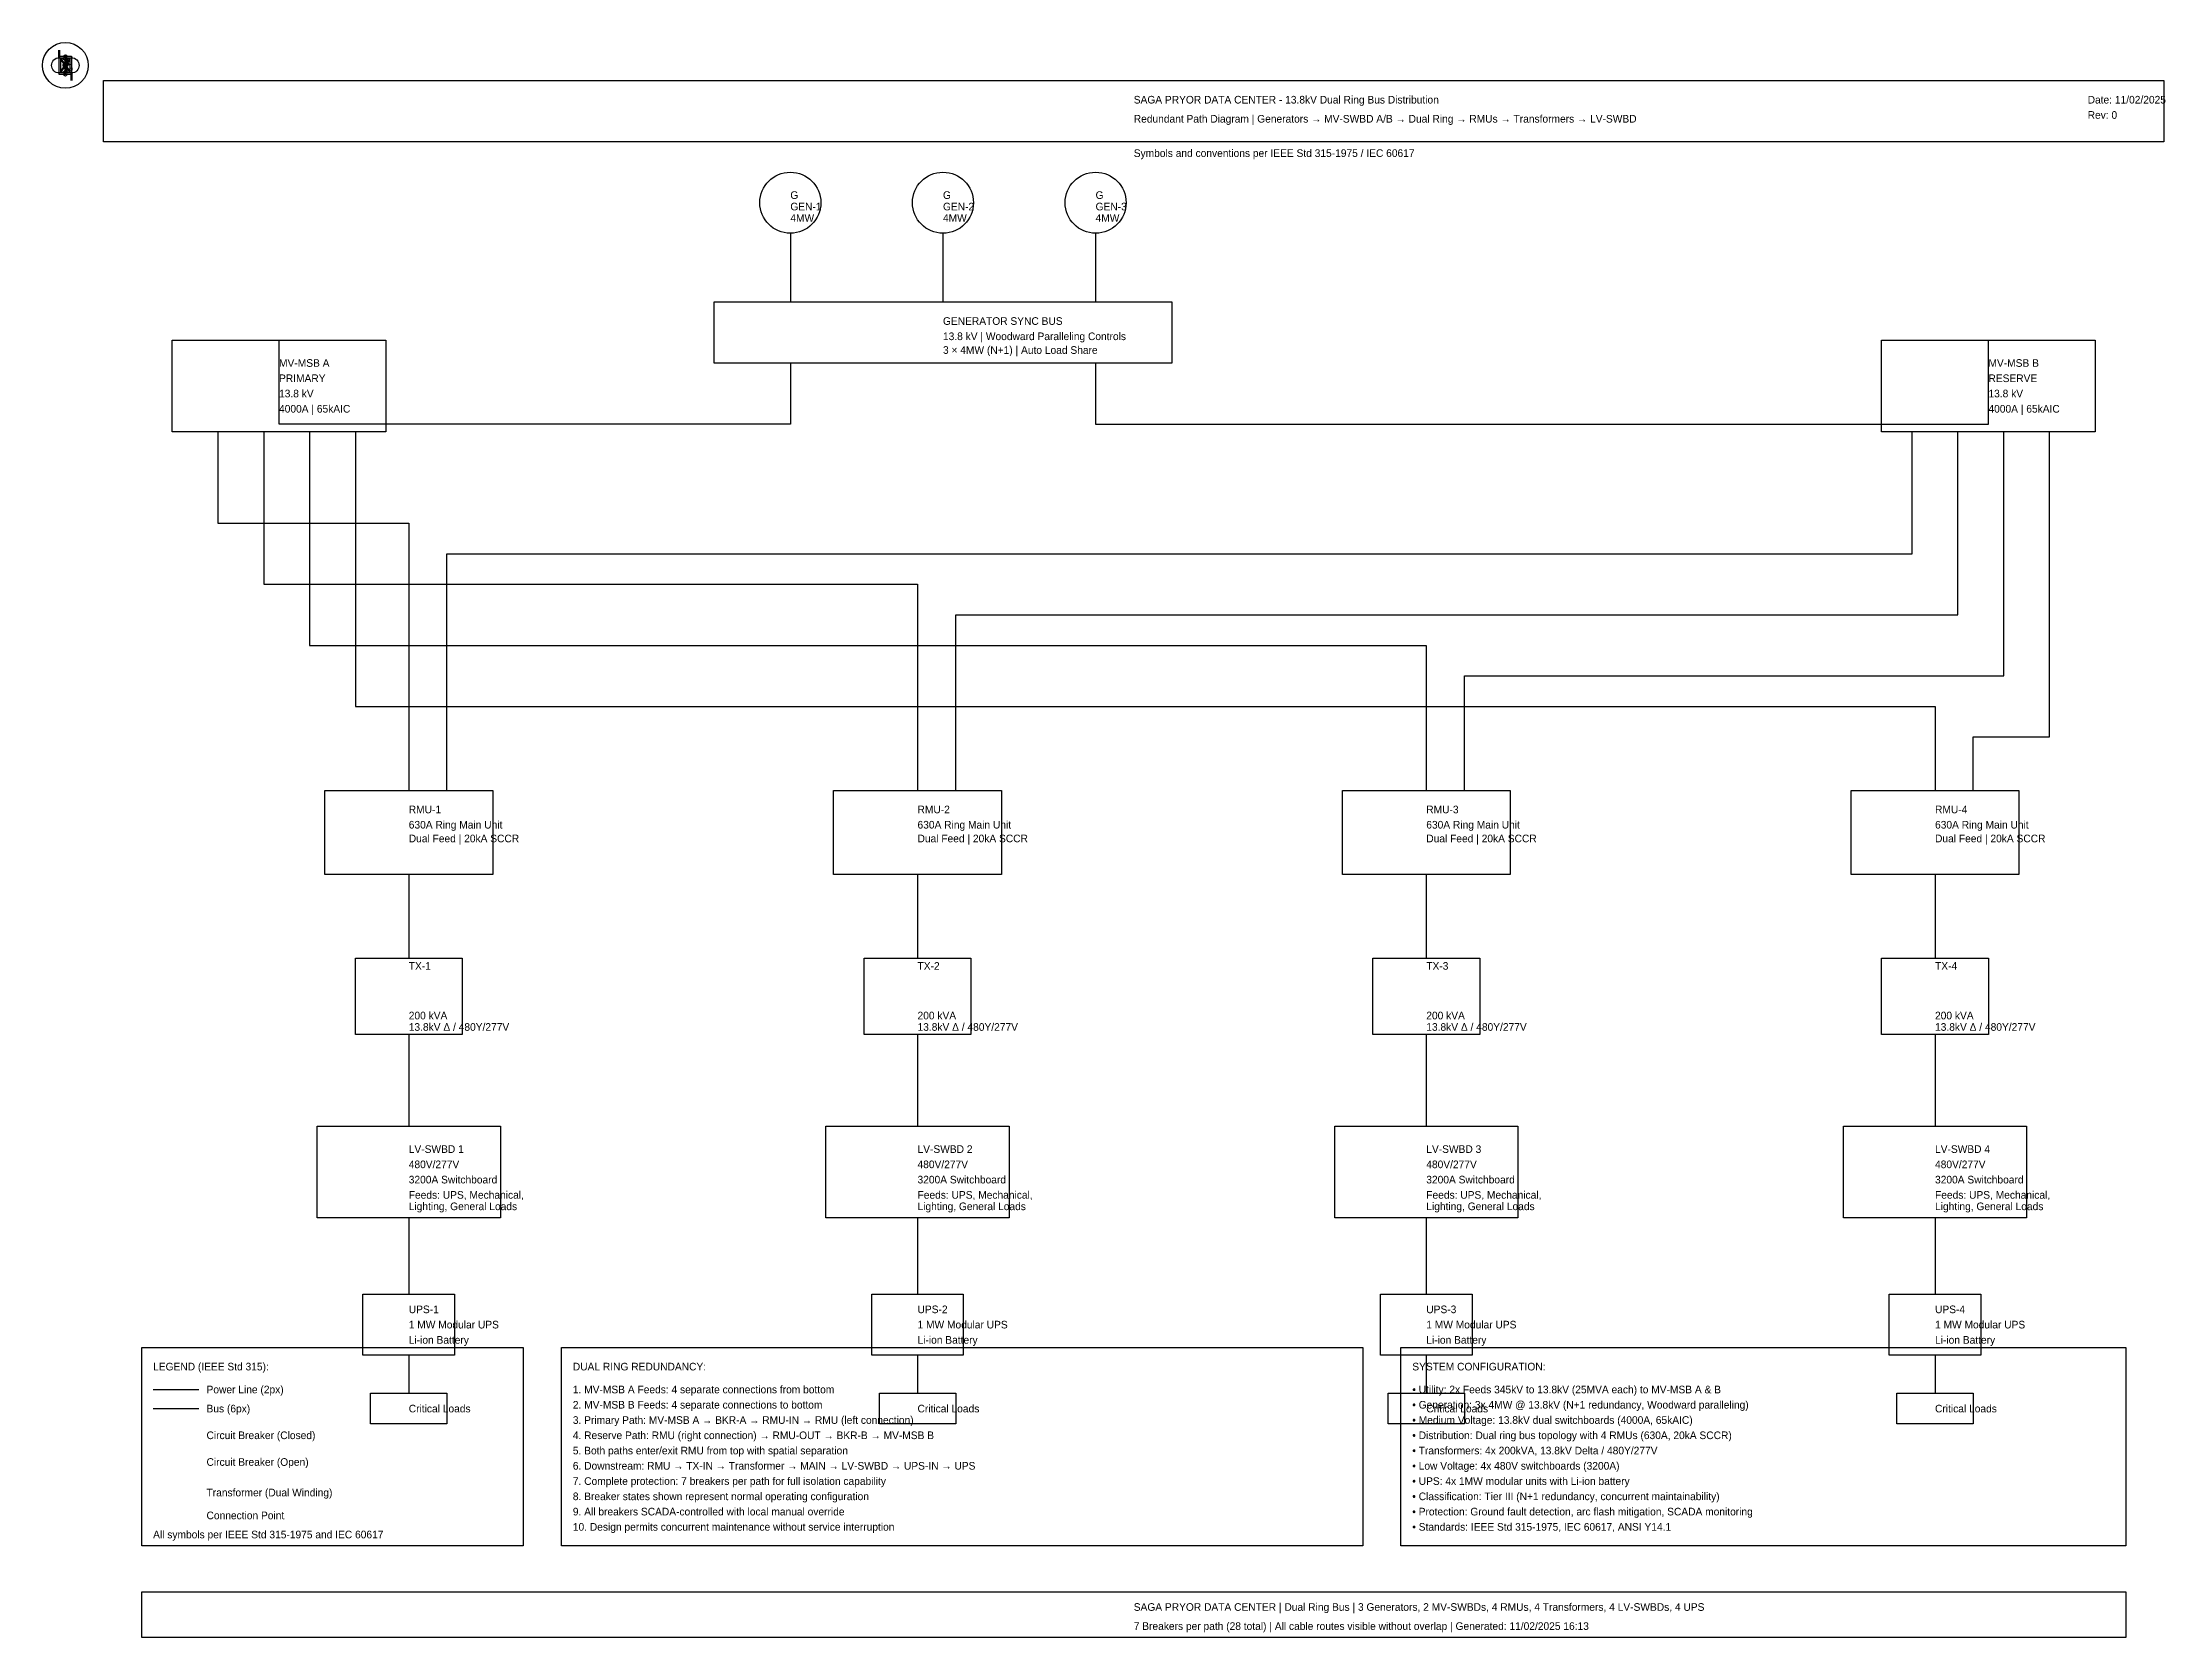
# Model space of a CAD drawing. Header units: millimetres. Extents: x -9 to 826, y -618 to 9.
import ezdxf

# ---------------------------------------------------------------- set-up
doc = ezdxf.new("R2010")
doc.units = ezdxf.units.MM

msp = doc.modelspace()

# ---------------------------------------------------------------- linework, layer by layer
at = {"lineweight": 60}
for p, q in [((-2.4, 3), (-2.4, 6)), ((-1.8, 2.4), (1.8, -2.4)), ((-1.8, -2.4), (1.8, 2.4)), ((0, 3.6), (0, -3.6)), ((0, 3.6), (1.2, 0)), ((0, 2.4), (0, 0.6)), ((0, 1.8), (0, -1.8)), ((0, -0.6), (0, -2.4)), ((2.4, -3), (2.4, -6))]:
    msp.add_line(p, q, dxfattribs=at)
at = {"lineweight": 30}
for p, q in [((285, -66), (285, -84)), ((345, -66), (345, -84)), ((405, -66), (405, -84)), ((285, -84), (285, -93)), ((345, -84), (345, -93)), ((405, -84), (405, -93)), ((84, -141), (84, -108)), ((756, -141), (756, -108)), ((285, -117), (285, -132)), ((405, -117), (405, -132)), ((285, -132), (285, -141)), ((405, -132), (405, -141)), ((285, -141), (84, -141)), ((405, -141), (756, -141)), ((60, -144), (60, -162)), ((78, -144), (78, -162)), ((96, -144), (96, -162)), ((114, -144), (114, -162)), ((726, -153), (726, -144)), ((744, -153), (744, -144)), ((762, -153), (762, -144)), ((780, -153), (780, -144)), ((726, -192), (726, -153)), ((744, -216), (744, -153)), ((762, -240), (762, -153)), ((780, -264), (780, -153)), ((60, -162), (60, -180)), ((78, -162), (78, -204)), ((96, -162), (96, -228)), ((114, -162), (114, -252)), ((60, -180), (135, -180)), ((135, -180), (135, -276)), ((150, -276), (150, -192)), ((150, -192), (726, -192)), ((78, -204), (335, -204)), ((335, -204), (335, -276)), ((350, -276), (350, -216)), ((350, -216), (744, -216)), ((96, -228), (535, -228)), ((535, -228), (535, -276)), ((550, -276), (550, -240)), ((550, -240), (762, -240)), ((114, -252), (735, -252)), ((735, -252), (735, -276)), ((750, -276), (750, -264)), ((750, -264), (780, -264)), ((135, -276), (135, -285)), ((150, -285), (150, -276)), ((335, -276), (335, -285)), ((350, -285), (350, -276)), ((535, -276), (535, -285)), ((550, -285), (550, -276)), ((735, -276), (735, -285)), ((750, -285), (750, -276)), ((135, -318), (135, -351)), ((335, -318), (335, -351)), ((535, -318), (535, -351)), ((735, -318), (735, -351)), ((135, -381), (135, -417)), ((335, -381), (335, -417)), ((535, -381), (535, -417)), ((735, -381), (735, -417)), ((135, -453), (135, -483)), ((335, -453), (335, -483)), ((535, -453), (535, -483)), ((735, -453), (735, -483)), ((135, -507), (135, -522)), ((335, -507), (335, -522)), ((535, -507), (535, -522)), ((735, -507), (735, -522)), ((34.5, -520.5), (52.5, -520.5)), ((34.5, -528), (52.5, -528))]:
    msp.add_line(p, q, dxfattribs=at)
for points in [[(-2.4, 3.6), (2.4, 3.6), (2.4, -3.6), (-2.4, -3.6), (-2.4, 3.6)], [(-2.4, 3.6), (2.4, 3.6), (2.4, -3.6), (-2.4, -3.6), (-2.4, 3.6)], [(-1.8, 3), (1.8, 3), (1.8, -3), (-1.8, -3), (-1.8, 3)], [(15, -6), (825, -6), (825, -30), (15, -30), (15, -6)], [(255, -93), (435, -93), (435, -117), (255, -117), (255, -93)], [(42, -108), (126, -108), (126, -144), (42, -144), (42, -108)], [(714, -108), (798, -108), (798, -144), (714, -144), (714, -108)], [(102, -285), (168, -285), (168, -318), (102, -318), (102, -285)], [(302, -285), (368, -285), (368, -318), (302, -318), (302, -285)], [(502, -285), (568, -285), (568, -318), (502, -318), (502, -285)], [(702, -285), (768, -285), (768, -318), (702, -318), (702, -285)], [(114, -351), (156, -351), (156, -381), (114, -381), (114, -351)], [(314, -351), (356, -351), (356, -381), (314, -381), (314, -351)], [(514, -351), (556, -351), (556, -381), (514, -381), (514, -351)], [(714, -351), (756, -351), (756, -381), (714, -381), (714, -351)], [(99, -417), (171, -417), (171, -453), (99, -453), (99, -417)], [(299, -417), (371, -417), (371, -453), (299, -453), (299, -417)], [(499, -417), (571, -417), (571, -453), (499, -453), (499, -417)], [(699, -417), (771, -417), (771, -453), (699, -453), (699, -417)], [(117, -483), (153, -483), (153, -507), (117, -507), (117, -483)], [(317, -483), (353, -483), (353, -507), (317, -507), (317, -483)], [(517, -483), (553, -483), (553, -507), (517, -507), (517, -483)], [(717, -483), (753, -483), (753, -507), (717, -507), (717, -483)], [(30, -504), (180, -504), (180, -582), (30, -582), (30, -504)], [(195, -504), (510, -504), (510, -582), (195, -582), (195, -504)], [(525, -504), (810, -504), (810, -582), (525, -582), (525, -504)], [(120, -522), (150, -522), (150, -534), (120, -534), (120, -522)], [(320, -522), (350, -522), (350, -534), (320, -534), (320, -522)], [(520, -522), (550, -522), (550, -534), (520, -534), (520, -522)], [(720, -522), (750, -522), (750, -534), (720, -534), (720, -522)], [(30, -600), (810, -600), (810, -618), (30, -618), (30, -600)]]:
    msp.add_lwpolyline(points, close=True)
for centre, radius in [((0, 0), 9), ((-2.4, 0), 3), ((0, 0), 0.9), ((0, 0), 0.9), ((0, 0), 0.75), ((0, 3.6), 0.6), ((0, 3.6), 0.6), ((2.4, 0), 3), ((0, -3.6), 0.6), ((0, -3.6), 0.6), ((285, -54), 12), ((345, -54), 12), ((405, -54), 12)]:
    msp.add_circle(centre, radius)

# ---------------------------------------------------------------- texts
for s, p in [('G', (0, -2.4)), ('SAGA PRYOR DATA CENTER - 13.8kV Dual Ring Bus Distribution', (420, -15)), ('Date: 11/02/2025', (795, -15)), ('Redundant Path Diagram | Generators → MV-SWBD A/B → Dual Ring → RMUs → Transformers → LV-SWBD', (420, -22.5)), ('Rev: 0', (795, -21)), ('Symbols and conventions per IEEE Std 315-1975 / IEC 60617', (420, -36)), ('G', (285, -52.5)), ('G', (345, -52.5)), ('G', (405, -52.5)), ('GEN-1', (285, -57)), ('GEN-2', (345, -57)), ('GEN-3', (405, -57)), ('4MW', (285, -61.5)), ('4MW', (345, -61.5)), ('4MW', (405, -61.5)), ('GENERATOR SYNC BUS', (345, -102)), ('13.8 kV | Woodward Paralleling Controls', (345, -108)), ('MV-MSB A', (84, -118.5)), ('3 × 4MW (N+1) | Auto Load Share', (345, -113.4)), ('MV-MSB B', (756, -118.5)), ('PRIMARY', (84, -124.5)), ('RESERVE', (756, -124.5)), ('4000A | 65kAIC', (84, -136.5)), ('13.8 kV', (84, -130.5)), ('4000A | 65kAIC', (756, -136.5)), ('13.8 kV', (756, -130.5)), ('RMU-1', (135, -294)), ('RMU-2', (335, -294)), ('RMU-3', (535, -294)), ('RMU-4', (735, -294)), ('630A Ring Main Unit', (135, -300)), ('630A Ring Main Unit', (335, -300)), ('630A Ring Main Unit', (535, -300)), ('630A Ring Main Unit', (735, -300)), ('Dual Feed | 20kA SCCR', (135, -305.4)), ('Dual Feed | 20kA SCCR', (335, -305.4)), ('Dual Feed | 20kA SCCR', (535, -305.4)), ('Dual Feed | 20kA SCCR', (735, -305.4)), ('TX-1', (135, -355.5)), ('TX-2', (335, -355.5)), ('TX-3', (535, -355.5)), ('TX-4', (735, -355.5)), ('200 kVA', (135, -375)), ('200 kVA', (335, -375)), ('200 kVA', (535, -375)), ('200 kVA', (735, -375)), ('13.8kV Δ / 480Y/277V', (135, -379.5)), ('13.8kV Δ / 480Y/277V', (335, -379.5)), ('13.8kV Δ / 480Y/277V', (535, -379.5)), ('13.8kV Δ / 480Y/277V', (735, -379.5)), ('LV-SWBD 1', (135, -427.5)), ('LV-SWBD 2', (335, -427.5)), ('LV-SWBD 3', (535, -427.5)), ('LV-SWBD 4', (735, -427.5)), ('480V/277V', (135, -433.5)), ('480V/277V', (335, -433.5)), ('480V/277V', (535, -433.5)), ('480V/277V', (735, -433.5)), ('3200A Switchboard', (135, -439.5)), ('Feeds: UPS, Mechanical,', (135, -445.5)), ('3200A Switchboard', (335, -439.5)), ('Feeds: UPS, Mechanical,', (335, -445.5)), ('3200A Switchboard', (535, -439.5)), ('Feeds: UPS, Mechanical,', (535, -445.5)), ('3200A Switchboard', (735, -439.5)), ('Feeds: UPS, Mechanical,', (735, -445.5)), ('Lighting, General Loads', (135, -450)), ('Lighting, General Loads', (335, -450)), ('Lighting, General Loads', (535, -450)), ('Lighting, General Loads', (735, -450)), ('UPS-1', (135, -490.5)), ('UPS-2', (335, -490.5)), ('UPS-3', (535, -490.5)), ('UPS-4', (735, -490.5)), ('1 MW Modular UPS', (135, -496.5)), ('Li-ion Battery', (135, -502.5)), ('1 MW Modular UPS', (335, -496.5)), ('Li-ion Battery', (335, -502.5)), ('1 MW Modular UPS', (535, -496.5)), ('Li-ion Battery', (535, -502.5)), ('1 MW Modular UPS', (735, -496.5)), ('Li-ion Battery', (735, -502.5)), ('LEGEND (IEEE Std 315):', (34.5, -513)), ('DUAL RING REDUNDANCY:', (199.5, -513)), ('SYSTEM CONFIGURATION:', (529.5, -513)), ('Power Line (2px)', (55.5, -522)), ('2. MV-MSB B Feeds: 4 separate connections to bottom', (199.5, -528)), ('1. MV-MSB A Feeds: 4 separate connections from bottom', (199.5, -522)), ('• Utility: 2x Feeds 345kV to 13.8kV (25MVA each) to MV-MSB A & B', (529.5, -522)), ('• Generation: 3x 4MW @ 13.8kV (N+1 redundancy, Woodward paralleling)', (529.5, -528)), ('Bus (6px)', (55.5, -529.5)), ('Critical Loads', (135, -529.5)), ('3. Primary Path: MV-MSB A → BKR-A → RMU-IN → RMU (left connection)', (199.5, -534)), ('Critical Loads', (335, -529.5)), ('• Medium Voltage: 13.8kV dual switchboards (4000A, 65kAIC)', (529.5, -534)), ('Critical Loads', (535, -529.5)), ('Critical Loads', (735, -529.5)), ('Circuit Breaker (Closed)', (55.5, -540)), ('4. Reserve Path: RMU (right connection) → RMU-OUT → BKR-B → MV-MSB B', (199.5, -540)), ('• Distribution: Dual ring bus topology with 4 RMUs (630A, 20kA SCCR)', (529.5, -540)), ('Circuit Breaker (Open)', (55.5, -550.5)), ('5. Both paths enter/exit RMU from top with spatial separation', (199.5, -546)), ('6. Downstream: RMU → TX-IN → Transformer → MAIN → LV-SWBD → UPS-IN → UPS', (199.5, -552)), ('• Transformers: 4x 200kVA, 13.8kV Delta / 480Y/277V', (529.5, -546)), ('• Low Voltage: 4x 480V switchboards (3200A)', (529.5, -552)), ('7. Complete protection: 7 breakers per path for full isolation capability', (199.5, -558)), ('• UPS: 4x 1MW modular units with Li-ion battery', (529.5, -558)), ('Transformer (Dual Winding)', (55.5, -562.5)), ('8. Breaker states shown represent normal operating configuration', (199.5, -564)), ('9. All breakers SCADA-controlled with local manual override', (199.5, -570)), ('• Classification: Tier III (N+1 redundancy, concurrent maintainability)', (529.5, -564)), ('• Protection: Ground fault detection, arc flash mitigation, SCADA monitoring', (529.5, -570)), ('All symbols per IEEE Std 315-1975 and IEC 60617', (34.5, -579)), ('Connection Point', (55.5, -571.5)), ('10. Design permits concurrent maintenance without service interruption', (199.5, -576)), ('• Standards: IEEE Std 315-1975, IEC 60617, ANSI Y14.1', (529.5, -576)), ('SAGA PRYOR DATA CENTER | Dual Ring Bus | 3 Generators, 2 MV-SWBDs, 4 RMUs, 4 Transformers, 4 LV-SWBDs, 4 UPS', (420, -607.5)), ('7 Breakers per path (28 total) | All cable routes visible without overlap | Generated: 11/02/2025 16:13', (420, -615))]:
    msp.add_text(s, height=3).set_placement(p)

doc.saveas('drawing.dxf')
